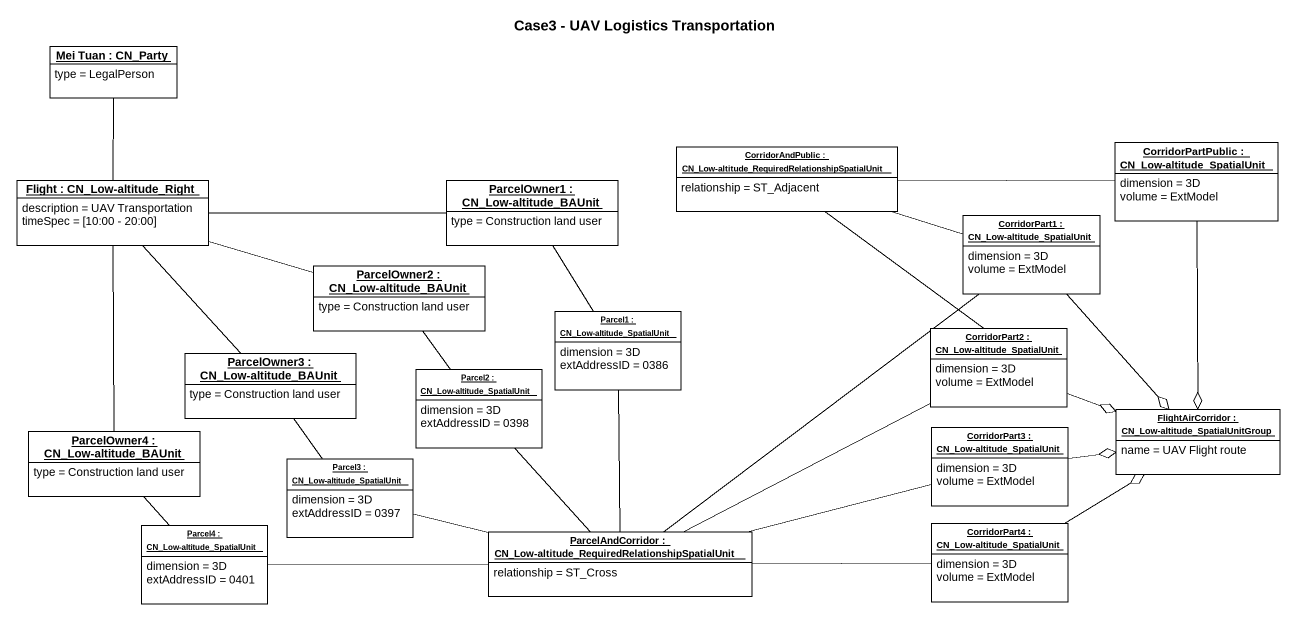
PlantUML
@startuml
title Case3 - UAV Logistics Transportation
hide circle
hide empty members
object "Mei Tuan : CN_Party" as Mei_Tuan #FFFFFF {
  type = LegalPerson
}
object "CorridorAndPublic : CN_Low-altitude_RequiredRelationshipSpatialUnit" as CorridorAndPublic #FFFFFF {
  relationship = ST_Adjacent
}
object "CorridorPartPublic : CN_Low-altitude_SpatialUnit" as CorridorPartPublic #FFFFFF {
  dimension = 3D
  volume = ExtModel
}
object "Flight : CN_Low-altitude_Right" as Flight #FFFFFF {
  description = UAV Transportation
  timeSpec = [10:00 - 20:00]
}
object "ParcelOwner1 : CN_Low-altitude_BAUnit" as ParcelOwner1 #FFFFFF {
  type = Construction land user
}
object "CorridorPart1 : CN_Low-altitude_SpatialUnit" as CorridorPart1 #FFFFFF {
  dimension = 3D
  volume = ExtModel
}
object "ParcelOwner2 : CN_Low-altitude_BAUnit" as ParcelOwner2 #FFFFFF {
  type = Construction land user
}
object "Parcel1 : CN_Low-altitude_SpatialUnit" as Parcel1 #FFFFFF {
  dimension = 3D
  extAddressID = 0386
}
object "ParcelOwner3 : CN_Low-altitude_BAUnit" as ParcelOwner3 #FFFFFF {
  type = Construction land user
}
object "CorridorPart2 : CN_Low-altitude_SpatialUnit" as CorridorPart2 #FFFFFF {
  dimension = 3D
  volume = ExtModel
}
object "Parcel2 : CN_Low-altitude_SpatialUnit" as Parcel2 #FFFFFF {
  dimension = 3D
  extAddressID = 0398
}
object "ParcelOwner4 : CN_Low-altitude_BAUnit" as ParcelOwner4 #FFFFFF {
  type = Construction land user
}
object "CorridorPart3 : CN_Low-altitude_SpatialUnit" as CorridorPart3 #FFFFFF {
  dimension = 3D
  volume = ExtModel
}
object "FlightAirCorridor : CN_Low-altitude_SpatialUnitGroup" as FlightAirCorridor #FFFFFF {
  name = UAV Flight route
}
object "Parcel3 : CN_Low-altitude_SpatialUnit" as Parcel3 #FFFFFF {
  dimension = 3D
  extAddressID = 0397
}
object "Parcel4 : CN_Low-altitude_SpatialUnit" as Parcel4 #FFFFFF {
  dimension = 3D
  extAddressID = 0401
}
object "ParcelAndCorridor : CN_Low-altitude_RequiredRelationshipSpatialUnit" as ParcelAndCorridor #FFFFFF {
  relationship = ST_Cross
}
object "CorridorPart4 : CN_Low-altitude_SpatialUnit" as CorridorPart4 #FFFFFF {
  dimension = 3D
  volume = ExtModel
}
Mei_Tuan -- Flight
CorridorAndPublic -right- CorridorPart1
CorridorAndPublic -- CorridorPart2
CorridorPartPublic -left- CorridorAndPublic
CorridorPartPublic --o FlightAirCorridor
ParcelOwner1 -left- Flight
ParcelOwner1 -- Parcel1
CorridorPart1 --o FlightAirCorridor
ParcelOwner2 -left- Flight
ParcelOwner2 -- Parcel2
Parcel1 -- ParcelAndCorridor
ParcelOwner3 -up- Flight
ParcelOwner3 -- Parcel3
CorridorPart2 -right-o FlightAirCorridor
Parcel2 -- ParcelAndCorridor
ParcelOwner4 -up- Flight
ParcelOwner4 -- Parcel4
CorridorPart3 -right-o FlightAirCorridor
Parcel3 -right- ParcelAndCorridor
Parcel4 -right- ParcelAndCorridor
ParcelAndCorridor -up- CorridorPart1
ParcelAndCorridor -right- CorridorPart2
ParcelAndCorridor -right- CorridorPart3
ParcelAndCorridor -right- CorridorPart4
CorridorPart4 -up-o FlightAirCorridor
@enduml
